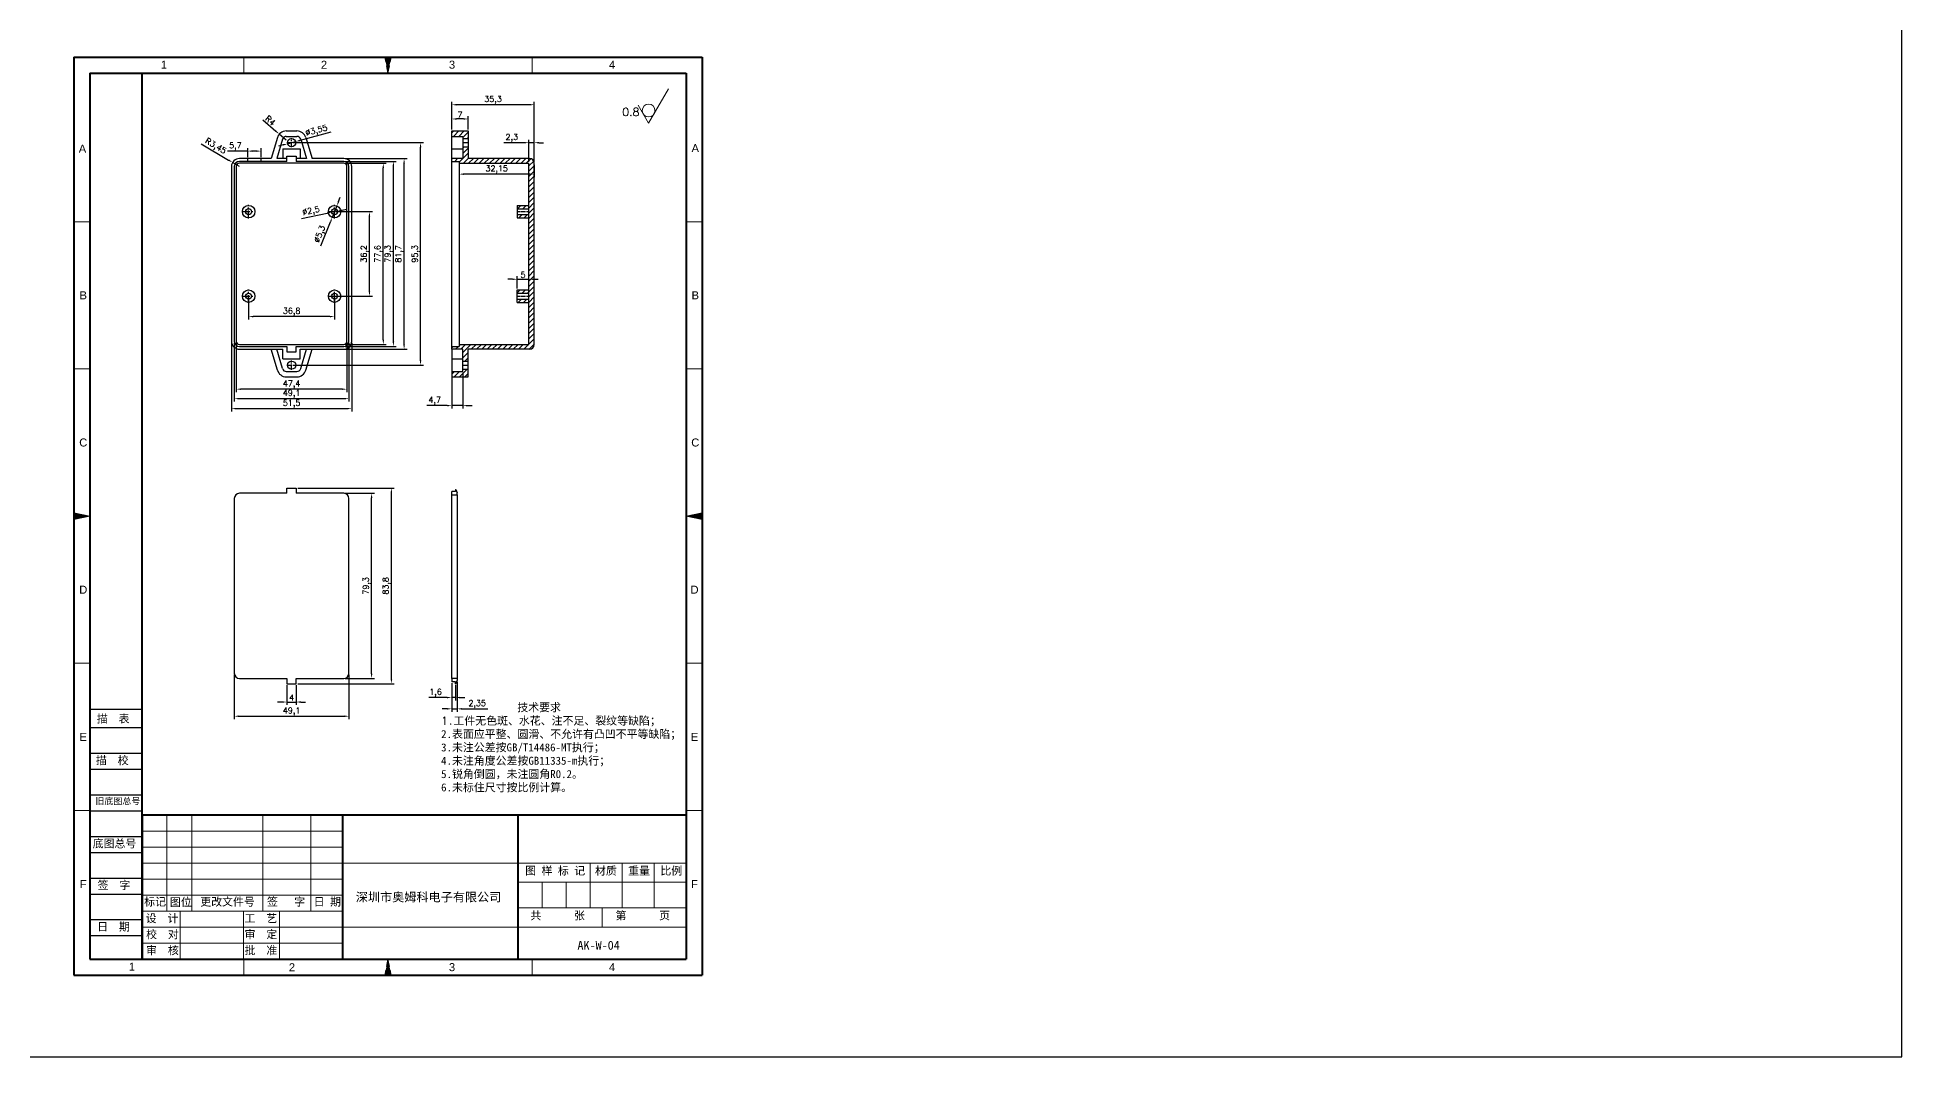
# Model space of a CAD drawing. Header units: millimetres. Extents: x 21459 to 24575, y -506 to 342.
# Drawn here: x 23777 to 24575, y -506 to -70 of the extents above; entities that cross this region are included whole.
import ezdxf
from ezdxf.enums import TextEntityAlignment as Align

# ---------------------------------------------------------------- set-up
doc = ezdxf.new("R2010")
doc.units = ezdxf.units.MM
for name, pattern in [('ACAD_ISO10W100', [18, 12, -3, 0, -3]), ('CENTER', [50.8, 31.75, -6.35, 6.35, -6.35]), ('HIDDEN2', [4.7625, 3.175, -1.5875])]:
    doc.linetypes.add(name, pattern=pattern)
for name, color, linetype, lineweight in [('dim', 82, 'Continuous', 9), ('图层1', 7, 'ACAD_ISO10W100', 15), ('图层2', 7, 'Continuous', 30), ('图层3', 7, 'Continuous', 15), ('图层4', 7, 'Continuous', 40), ('图层5', 7, 'HIDDEN2', 15), ('细实线', 3, 'Continuous', 18)]:
    doc.layers.add(name, color=color, linetype=linetype, lineweight=lineweight)
doc.layers.add('尺寸线', color=7, linetype='Continuous')
doc.styles.get("Standard").update_dxf_attribs({"font": 'txt', "bigfont": 'gbcbig.shx'})
doc.styles.add('样式 3', font='arial.ttf', dxfattribs={"height": 3.8})
doc.dimstyles.new('ISO-25', dxfattribs={"dimtxt": 2.5, "dimasz": 2.5, "dimexe": 1.25, "dimexo": 0.625, "dimtad": 1, "dimtxsty": 'Standard', "dimcen": 2.5, "dimadec": 0, "dimazin": 0, "dimtfac": 1, "dimtmove": 0, "dimatfit": 3, "dimfxl": 0, "dimarcsym": 0})

# ---------------------------------------------------------------- blocks, each defined once
blk = doc.blocks.new('*D1755')
at = {"layer": 'Defpoints', "color": 0, "transparency": 16777216}
for p in [(23904.11, -144.26), (23919.05, -144.26), (23904.11, -180.46)]:
    blk.add_point(p, dxfattribs=at)
at = {"layer": 'dim', "color": 0, "lineweight": -2, "transparency": 16777216}
for p, q in [((23904.74, -144.26), (23920.3, -144.26)), ((23919.05, -178.46), (23919.05, -146.26)), ((23904.74, -180.46), (23920.3, -180.46))]:
    blk.add_line(p, q, dxfattribs=at)
at = {"layer": 'dim', "color": 0, "transparency": 16777216}
for points in [[(23918.72, -146.26), (23919.38, -146.26), (23919.05, -144.26)], [(23918.72, -178.46), (23919.38, -178.46), (23919.05, -180.46)]]:
    blk.add_solid(points, dxfattribs=at)
at = {"layer": 'dim', "color": 0, "transparency": 16777216, "insert": (23916.97, -162.36), "char_height": 2.5, "attachment_point": 5, "rotation": 90}
blk.add_mtext('36,2', dxfattribs=at)
blk = doc.blocks.new('*D1756')
at = {"layer": 'Defpoints', "color": 0, "transparency": 16777216}
for p in [(23867.31, -180.46), (23904.11, -180.46), (23867.31, -189.21)]:
    blk.add_point(p, dxfattribs=at)
at = {"layer": 'dim', "color": 0, "lineweight": -2, "transparency": 16777216}
for p, q in [((23867.31, -181.09), (23867.31, -190.46)), ((23904.11, -181.09), (23904.11, -190.46)), ((23902.11, -189.21), (23869.31, -189.21))]:
    blk.add_line(p, q, dxfattribs=at)
at = {"layer": 'dim', "color": 0, "transparency": 16777216}
for points in [[(23869.31, -188.87), (23869.31, -189.54), (23867.31, -189.21)], [(23902.11, -188.87), (23902.11, -189.54), (23904.11, -189.21)]]:
    blk.add_solid(points, dxfattribs=at)
at = {"layer": 'dim', "color": 0, "transparency": 16777216, "insert": (23885.71, -187.12), "char_height": 2.5, "attachment_point": 5}
blk.add_mtext('36,8', dxfattribs=at)
blk = doc.blocks.new('*D1757')
at = {"layer": 'Defpoints', "color": 0, "transparency": 16777216}
for p in [(23987.32, -173.21), (23982.32, -177.81), (23987.32, -177.81)]:
    blk.add_point(p, dxfattribs=at)
at = {"layer": 'dim', "color": 0, "lineweight": -2, "transparency": 16777216}
for p, q in [((23980.32, -173.21), (23978.32, -173.21)), ((23982.32, -177.19), (23982.32, -171.96)), ((23982.32, -173.21), (23987.32, -173.21)), ((23987.32, -177.19), (23987.32, -171.96)), ((23989.32, -173.21), (23991.32, -173.21))]:
    blk.add_line(p, q, dxfattribs=at)
at = {"layer": 'dim', "color": 0, "transparency": 16777216}
for points in [[(23980.32, -172.88), (23980.32, -173.54), (23982.32, -173.21)], [(23989.32, -172.88), (23989.32, -173.54), (23987.32, -173.21)]]:
    blk.add_solid(points, dxfattribs=at)
at = {"layer": 'dim', "color": 0, "transparency": 16777216, "insert": (23984.82, -171.33), "char_height": 2.5, "attachment_point": 5}
blk.add_mtext('5', dxfattribs=at)
blk = doc.blocks.new('*D1758')
at = {"layer": 'Defpoints', "color": 0, "transparency": 16777216}
for p in [(23905.09, -141.8), (23903.13, -146.72)]:
    blk.add_point(p, dxfattribs=at)
at = {"layer": 'dim', "color": 0, "lineweight": -2, "transparency": 16777216}
for p, q in [((23905.09, -141.8), (23903.13, -146.72)), ((23905.83, -139.94), (23906.57, -138.08)), ((23898.26, -158.96), (23902.39, -148.58))]:
    blk.add_line(p, q, dxfattribs=at)
at = {"layer": 'dim', "color": 0, "transparency": 16777216}
for points in [[(23905.52, -139.82), (23906.14, -140.06), (23905.09, -141.8)], [(23902.08, -148.46), (23902.7, -148.7), (23903.13, -146.72)]]:
    blk.add_solid(points, dxfattribs=at)
at = {"layer": 'dim', "color": 0, "transparency": 16777216, "insert": (23898.02, -153.93), "char_height": 2.5, "attachment_point": 5, "rotation": 68.29919}
blk.add_mtext('∅5,3', dxfattribs=at)
blk = doc.blocks.new('*D1759')
at = {"layer": 'Defpoints', "color": 0, "transparency": 16777216}
for p in [(23902.89, -144.51), (23905.34, -144.01)]:
    blk.add_point(p, dxfattribs=at)
at = {"layer": 'dim', "color": 0, "lineweight": -2, "transparency": 16777216}
for p, q in [((23907.3, -143.61), (23909.26, -143.22)), ((23889.98, -147.13), (23900.93, -144.91)), ((23905.34, -144.01), (23902.89, -144.51))]:
    blk.add_line(p, q, dxfattribs=at)
at = {"layer": 'dim', "color": 0, "transparency": 16777216}
for points in [[(23907.23, -143.29), (23907.36, -143.94), (23905.34, -144.01)], [(23900.86, -144.58), (23900.99, -145.23), (23902.89, -144.51)]]:
    blk.add_solid(points, dxfattribs=at)
at = {"layer": 'dim', "color": 0, "transparency": 16777216, "insert": (23894.06, -144.17), "char_height": 2.5, "attachment_point": 5, "rotation": 11.47327}
blk.add_mtext('∅2,5', dxfattribs=at)
blk = doc.blocks.new('*D1760')
at = {"layer": 'Defpoints', "color": 0, "transparency": 16777216}
for p in [(23908.01, -123.56), (23924.97, -123.56), (23908.01, -201.16)]:
    blk.add_point(p, dxfattribs=at)
at = {"layer": 'dim', "color": 0, "lineweight": -2, "transparency": 16777216}
for p, q in [((23908.64, -123.56), (23926.22, -123.56)), ((23924.97, -199.16), (23924.97, -125.56)), ((23908.64, -201.16), (23926.22, -201.16))]:
    blk.add_line(p, q, dxfattribs=at)
at = {"layer": 'dim', "color": 0, "transparency": 16777216}
for points in [[(23924.64, -125.56), (23925.31, -125.56), (23924.97, -123.56)], [(23924.64, -199.16), (23925.31, -199.16), (23924.97, -201.16)]]:
    blk.add_solid(points, dxfattribs=at)
at = {"layer": 'dim', "color": 0, "transparency": 16777216, "insert": (23922.89, -162.36), "char_height": 2.5, "attachment_point": 5, "rotation": 90}
blk.add_mtext('77,6', dxfattribs=at)
blk = doc.blocks.new('*D1761')
at = {"layer": 'Defpoints', "color": 0, "transparency": 16777216}
for p in [(23908.01, -122.71), (23929.29, -122.71), (23908.01, -202.01)]:
    blk.add_point(p, dxfattribs=at)
at = {"layer": 'dim', "color": 0, "lineweight": -2, "transparency": 16777216}
for p, q in [((23908.64, -122.71), (23930.54, -122.71)), ((23929.29, -200.01), (23929.29, -124.71)), ((23908.64, -202.01), (23930.54, -202.01))]:
    blk.add_line(p, q, dxfattribs=at)
at = {"layer": 'dim', "color": 0, "transparency": 16777216}
for points in [[(23928.96, -124.71), (23929.63, -124.71), (23929.29, -122.71)], [(23928.96, -200.01), (23929.63, -200.01), (23929.29, -202.01)]]:
    blk.add_solid(points, dxfattribs=at)
at = {"layer": 'dim', "color": 0, "transparency": 16777216, "insert": (23927.21, -162.36), "char_height": 2.5, "attachment_point": 5, "rotation": 90}
blk.add_mtext('79,3', dxfattribs=at)
blk = doc.blocks.new('*D1762')
at = {"layer": 'Defpoints', "color": 0, "transparency": 16777216}
for p in [(23908.01, -121.51), (23933.88, -121.51), (23908.01, -203.21)]:
    blk.add_point(p, dxfattribs=at)
at = {"layer": 'dim', "color": 0, "lineweight": -2, "transparency": 16777216}
for p, q in [((23908.64, -121.51), (23935.13, -121.51)), ((23933.88, -201.21), (23933.88, -123.51)), ((23908.64, -203.21), (23935.13, -203.21))]:
    blk.add_line(p, q, dxfattribs=at)
at = {"layer": 'dim', "color": 0, "transparency": 16777216}
for points in [[(23933.55, -123.51), (23934.21, -123.51), (23933.88, -121.51)], [(23933.55, -201.21), (23934.21, -201.21), (23933.88, -203.21)]]:
    blk.add_solid(points, dxfattribs=at)
at = {"layer": 'dim', "color": 0, "transparency": 16777216, "insert": (23931.8, -162.36), "char_height": 2.5, "attachment_point": 5, "rotation": 90}
blk.add_mtext('81,7', dxfattribs=at)
blk = doc.blocks.new('*D1763')
at = {"layer": 'Defpoints', "color": 0, "transparency": 16777216}
for p in [(23862.01, -199.76), (23909.41, -199.76), (23862.01, -220.3)]:
    blk.add_point(p, dxfattribs=at)
at = {"layer": 'dim', "color": 0, "lineweight": -2, "transparency": 16777216}
for p, q in [((23862.01, -200.39), (23862.01, -221.55)), ((23909.41, -200.39), (23909.41, -221.55)), ((23907.41, -220.3), (23864.01, -220.3))]:
    blk.add_line(p, q, dxfattribs=at)
at = {"layer": 'dim', "color": 0, "transparency": 16777216}
for points in [[(23864.01, -219.97), (23864.01, -220.63), (23862.01, -220.3)], [(23907.41, -219.97), (23907.41, -220.63), (23909.41, -220.3)]]:
    blk.add_solid(points, dxfattribs=at)
at = {"layer": 'dim', "color": 0, "transparency": 16777216, "insert": (23885.71, -218.22), "char_height": 2.5, "attachment_point": 5}
blk.add_mtext('47,4', dxfattribs=at)
blk = doc.blocks.new('*D1764')
at = {"layer": 'Defpoints', "color": 0, "transparency": 16777216}
for p in [(23861.16, -199.76), (23910.26, -199.76), (23910.26, -224.36)]:
    blk.add_point(p, dxfattribs=at)
at = {"layer": 'dim', "color": 0, "lineweight": -2, "transparency": 16777216}
for p, q in [((23861.16, -200.39), (23861.16, -225.61)), ((23910.26, -200.39), (23910.26, -225.61)), ((23863.16, -224.36), (23908.26, -224.36))]:
    blk.add_line(p, q, dxfattribs=at)
at = {"layer": 'dim', "color": 0, "transparency": 16777216}
for points in [[(23863.16, -224.02), (23863.16, -224.69), (23861.16, -224.36)], [(23908.26, -224.02), (23908.26, -224.69), (23910.26, -224.36)]]:
    blk.add_solid(points, dxfattribs=at)
at = {"layer": 'dim', "color": 0, "transparency": 16777216, "insert": (23885.71, -222.27), "char_height": 2.5, "attachment_point": 5}
blk.add_mtext('49,1', dxfattribs=at)
blk = doc.blocks.new('*D1765')
at = {"layer": 'Defpoints', "color": 0, "transparency": 16777216}
for p in [(23859.96, -199.76), (23911.46, -199.76), (23911.46, -228.63)]:
    blk.add_point(p, dxfattribs=at)
at = {"layer": 'dim', "color": 0, "lineweight": -2, "transparency": 16777216}
for p, q in [((23859.96, -200.39), (23859.96, -229.88)), ((23911.46, -200.39), (23911.46, -229.88)), ((23861.96, -228.63), (23909.46, -228.63))]:
    blk.add_line(p, q, dxfattribs=at)
at = {"layer": 'dim', "color": 0, "transparency": 16777216}
for points in [[(23861.96, -228.3), (23861.96, -228.96), (23859.96, -228.63)], [(23909.46, -228.3), (23909.46, -228.96), (23911.46, -228.63)]]:
    blk.add_solid(points, dxfattribs=at)
at = {"layer": 'dim', "color": 0, "transparency": 16777216, "insert": (23885.71, -226.55), "char_height": 2.5, "attachment_point": 5}
blk.add_mtext('51,5', dxfattribs=at)
blk = doc.blocks.new('*D1766')
at = {"layer": 'Defpoints', "color": 0, "transparency": 16777216}
for p in [(23885.71, -114.71), (23940.92, -114.71), (23885.71, -210.01)]:
    blk.add_point(p, dxfattribs=at)
at = {"layer": 'dim', "color": 0, "lineweight": -2, "transparency": 16777216}
for p, q in [((23886.34, -114.71), (23942.17, -114.71)), ((23940.92, -208.01), (23940.92, -116.71)), ((23886.34, -210.01), (23942.17, -210.01))]:
    blk.add_line(p, q, dxfattribs=at)
at = {"layer": 'dim', "color": 0, "transparency": 16777216}
for points in [[(23940.59, -116.71), (23941.25, -116.71), (23940.92, -114.71)], [(23940.59, -208.01), (23941.25, -208.01), (23940.92, -210.01)]]:
    blk.add_solid(points, dxfattribs=at)
at = {"layer": 'dim', "color": 0, "transparency": 16777216, "insert": (23938.84, -162.36), "char_height": 2.5, "attachment_point": 5, "rotation": 90}
blk.add_mtext('95,3', dxfattribs=at)
blk = doc.blocks.new('*D1767')
at = {"layer": 'Defpoints', "color": 0, "transparency": 16777216}
for p in [(23880.43, -111.07), (23883.44, -113.71)]:
    blk.add_point(p, dxfattribs=at)
at = {"layer": 'dim', "color": 0, "lineweight": -2, "transparency": 16777216}
for p, q in [((23873.34, -104.87), (23878.92, -109.76)), ((23883.44, -113.71), (23880.43, -111.07))]:
    blk.add_line(p, q, dxfattribs=at)
at = {"layer": 'dim', "color": 0, "transparency": 16777216}
blk.add_solid([(23879.14, -109.51), (23878.7, -110.01), (23880.43, -111.07)], dxfattribs=at)
at = {"layer": 'dim', "color": 0, "transparency": 16777216, "insert": (23876.62, -105.24), "char_height": 2.5, "attachment_point": 5, "rotation": 318.78672}
blk.add_mtext('R4', dxfattribs=at)
blk = doc.blocks.new('*D1768')
at = {"layer": 'Defpoints', "color": 0, "transparency": 16777216}
for p in [(23884, -115.17), (23887.43, -114.25)]:
    blk.add_point(p, dxfattribs=at)
at = {"layer": 'dim', "color": 0, "lineweight": -2, "transparency": 16777216}
for p, q in [((23902.57, -110.24), (23889.36, -113.74)), ((23882.06, -115.68), (23880.13, -116.19)), ((23884, -115.17), (23887.43, -114.25))]:
    blk.add_line(p, q, dxfattribs=at)
at = {"layer": 'dim', "color": 0, "transparency": 16777216}
for points in [[(23881.98, -115.36), (23882.15, -116), (23884, -115.17)], [(23889.28, -113.42), (23889.45, -114.06), (23887.43, -114.25)]]:
    blk.add_solid(points, dxfattribs=at)
at = {"layer": 'dim', "color": 0, "transparency": 16777216, "insert": (23896.4, -109.72), "char_height": 2.5, "attachment_point": 5, "rotation": 14.86322}
blk.add_mtext('∅3,55', dxfattribs=at)
blk = doc.blocks.new('*D1769')
at = {"layer": 'Defpoints', "color": 0, "transparency": 16777216}
for p in [(23866.96, -118.33), (23866.96, -121.51), (23872.66, -121.51)]:
    blk.add_point(p, dxfattribs=at)
at = {"layer": 'dim', "color": 0, "lineweight": -2, "transparency": 16777216}
for p, q in [((23866.96, -118.33), (23858.3, -118.33)), ((23866.96, -120.89), (23866.96, -117.08)), ((23870.66, -118.33), (23868.96, -118.33)), ((23872.66, -120.89), (23872.66, -117.08))]:
    blk.add_line(p, q, dxfattribs=at)
at = {"layer": 'dim', "color": 0, "transparency": 16777216}
for points in [[(23868.96, -117.99), (23868.96, -118.66), (23866.96, -118.33)], [(23870.66, -117.99), (23870.66, -118.66), (23872.66, -118.33)]]:
    blk.add_solid(points, dxfattribs=at)
at = {"layer": 'dim', "color": 0, "transparency": 16777216, "insert": (23861.63, -116.24), "char_height": 2.5, "attachment_point": 5}
blk.add_mtext('5,7', dxfattribs=at)
blk = doc.blocks.new('*D1770')
at = {"layer": 'Defpoints', "color": 0, "transparency": 16777216}
for p in [(23860.45, -123.19), (23863.41, -124.96)]:
    blk.add_point(p, dxfattribs=at)
at = {"layer": 'dim', "color": 0, "lineweight": -2, "transparency": 16777216}
for p, q in [((23847.01, -115.14), (23858.74, -122.16)), ((23863.41, -124.96), (23860.45, -123.19))]:
    blk.add_line(p, q, dxfattribs=at)
at = {"layer": 'dim', "color": 0, "transparency": 16777216}
blk.add_solid([(23858.91, -121.87), (23858.57, -122.45), (23860.45, -123.19)], dxfattribs=at)
at = {"layer": 'dim', "color": 0, "transparency": 16777216, "insert": (23853.09, -116.35), "char_height": 2.5, "attachment_point": 5, "rotation": 329.07385}
blk.add_mtext('R3,45', dxfattribs=at)
blk = doc.blocks.new('*D1771')
at = {"layer": 'Defpoints', "color": 0, "transparency": 16777216}
for p in [(23954.32, -98.46), (23954.32, -109.71), (23989.62, -123.51)]:
    blk.add_point(p, dxfattribs=at)
at = {"layer": 'dim', "color": 0, "lineweight": -2, "transparency": 16777216}
for p, q in [((23954.32, -109.09), (23954.32, -97.21)), ((23987.62, -98.46), (23956.32, -98.46)), ((23989.62, -122.89), (23989.62, -97.21))]:
    blk.add_line(p, q, dxfattribs=at)
at = {"layer": 'dim', "color": 0, "transparency": 16777216}
for points in [[(23956.32, -98.13), (23956.32, -98.8), (23954.32, -98.46)], [(23987.62, -98.13), (23987.62, -98.8), (23989.62, -98.46)]]:
    blk.add_solid(points, dxfattribs=at)
at = {"layer": 'dim', "color": 0, "transparency": 16777216, "insert": (23971.97, -96.38), "char_height": 2.5, "attachment_point": 5}
blk.add_mtext('35,3', dxfattribs=at)
blk = doc.blocks.new('*D1772')
at = {"layer": 'Defpoints', "color": 0, "transparency": 16777216}
for p in [(23954.32, -104.57), (23954.32, -109.09), (23961.32, -109.71)]:
    blk.add_point(p, dxfattribs=at)
at = {"layer": 'dim', "color": 0, "lineweight": -2, "transparency": 16777216}
for p, q in [((23954.32, -108.46), (23954.32, -103.32)), ((23961.32, -109.09), (23961.32, -103.32)), ((23959.32, -104.57), (23956.32, -104.57))]:
    blk.add_line(p, q, dxfattribs=at)
at = {"layer": 'dim', "color": 0, "transparency": 16777216}
for points in [[(23956.32, -104.24), (23956.32, -104.9), (23954.32, -104.57)], [(23959.32, -104.24), (23959.32, -104.9), (23961.32, -104.57)]]:
    blk.add_solid(points, dxfattribs=at)
at = {"layer": 'dim', "color": 0, "transparency": 16777216, "insert": (23957.82, -102.7), "char_height": 2.5, "attachment_point": 5}
blk.add_mtext('7', dxfattribs=at)
blk = doc.blocks.new('*D1773')
at = {"layer": 'Defpoints', "color": 0, "transparency": 16777216}
for p in [(23987.32, -114.72), (23987.32, -123.51), (23989.62, -123.51)]:
    blk.add_point(p, dxfattribs=at)
at = {"layer": 'dim', "color": 0, "lineweight": -2, "transparency": 16777216}
for p, q in [((23985.32, -114.72), (23976.65, -114.72)), ((23987.32, -122.89), (23987.32, -113.47)), ((23989.62, -114.72), (23987.32, -114.72)), ((23989.62, -122.89), (23989.62, -113.47)), ((23991.62, -114.72), (23993.62, -114.72))]:
    blk.add_line(p, q, dxfattribs=at)
at = {"layer": 'dim', "color": 0, "transparency": 16777216}
for points in [[(23985.32, -114.39), (23985.32, -115.06), (23987.32, -114.72)], [(23991.62, -114.39), (23991.62, -115.06), (23989.62, -114.72)]]:
    blk.add_solid(points, dxfattribs=at)
at = {"layer": 'dim', "color": 0, "transparency": 16777216, "insert": (23979.98, -112.64), "char_height": 2.5, "attachment_point": 5}
blk.add_mtext('2,3', dxfattribs=at)
blk = doc.blocks.new('*D1774')
at = {"layer": 'Defpoints', "color": 0, "transparency": 16777216}
for p in [(23957.47, -122.71), (23989.62, -123.51), (23957.47, -128.19)]:
    blk.add_point(p, dxfattribs=at)
at = {"layer": 'dim', "color": 0, "lineweight": -2, "transparency": 16777216}
for p, q in [((23957.47, -123.34), (23957.47, -129.44)), ((23989.62, -124.14), (23989.62, -129.44)), ((23987.62, -128.19), (23959.47, -128.19))]:
    blk.add_line(p, q, dxfattribs=at)
at = {"layer": 'dim', "color": 0, "transparency": 16777216}
for points in [[(23959.47, -127.86), (23959.47, -128.53), (23957.47, -128.19)], [(23987.62, -127.86), (23987.62, -128.53), (23989.62, -128.19)]]:
    blk.add_solid(points, dxfattribs=at)
at = {"layer": 'dim', "color": 0, "transparency": 16777216, "insert": (23973.54, -126.11), "char_height": 2.5, "attachment_point": 5}
blk.add_mtext('32,15', dxfattribs=at)
blk = doc.blocks.new('*D1775')
at = {"layer": 'Defpoints', "color": 0, "transparency": 16777216}
for p in [(23908.01, -264.9), (23919.97, -264.9), (23908.01, -344.2)]:
    blk.add_point(p, dxfattribs=at)
at = {"layer": 'dim', "color": 0, "lineweight": -2, "transparency": 16777216}
for p, q in [((23908.64, -264.9), (23921.22, -264.9)), ((23919.97, -342.2), (23919.97, -266.9)), ((23908.64, -344.2), (23921.22, -344.2))]:
    blk.add_line(p, q, dxfattribs=at)
at = {"layer": 'dim', "color": 0, "transparency": 16777216}
for points in [[(23919.63, -266.9), (23920.3, -266.9), (23919.97, -264.9)], [(23919.63, -342.2), (23920.3, -342.2), (23919.97, -344.2)]]:
    blk.add_solid(points, dxfattribs=at)
at = {"layer": 'dim', "color": 0, "transparency": 16777216, "insert": (23917.88, -304.55), "char_height": 2.5, "attachment_point": 5, "rotation": 90}
blk.add_mtext('79,3', dxfattribs=at)
blk = doc.blocks.new('*D1776')
at = {"layer": 'Defpoints', "color": 0, "transparency": 16777216}
for p in [(23861.16, -341.95), (23910.26, -341.95), (23910.26, -360.38)]:
    blk.add_point(p, dxfattribs=at)
at = {"layer": 'dim', "color": 0, "lineweight": -2, "transparency": 16777216}
for p, q in [((23861.16, -342.57), (23861.16, -361.63)), ((23910.26, -342.57), (23910.26, -361.63)), ((23863.16, -360.38), (23908.26, -360.38))]:
    blk.add_line(p, q, dxfattribs=at)
at = {"layer": 'dim', "color": 0, "transparency": 16777216}
for points in [[(23863.16, -360.05), (23863.16, -360.71), (23861.16, -360.38)], [(23908.26, -360.05), (23908.26, -360.71), (23910.26, -360.38)]]:
    blk.add_solid(points, dxfattribs=at)
at = {"layer": 'dim', "color": 0, "transparency": 16777216, "insert": (23885.71, -358.3), "char_height": 2.5, "attachment_point": 5}
blk.add_mtext('49,1', dxfattribs=at)
blk = doc.blocks.new('*D1777')
at = {"layer": 'Defpoints', "color": 0, "transparency": 16777216}
for p in [(23883.71, -346.45), (23887.71, -346.45), (23887.71, -354.3)]:
    blk.add_point(p, dxfattribs=at)
at = {"layer": 'dim', "color": 0, "lineweight": -2, "transparency": 16777216}
for p, q in [((23883.71, -347.07), (23883.71, -355.55)), ((23887.71, -347.07), (23887.71, -355.55)), ((23881.71, -354.3), (23879.71, -354.3)), ((23883.71, -354.3), (23887.71, -354.3)), ((23889.71, -354.3), (23891.71, -354.3))]:
    blk.add_line(p, q, dxfattribs=at)
at = {"layer": 'dim', "color": 0, "transparency": 16777216}
for points in [[(23881.71, -353.97), (23881.71, -354.64), (23883.71, -354.3)], [(23889.71, -353.97), (23889.71, -354.64), (23887.71, -354.3)]]:
    blk.add_solid(points, dxfattribs=at)
at = {"layer": 'dim', "color": 0, "transparency": 16777216, "insert": (23885.71, -352.43), "char_height": 2.5, "attachment_point": 5}
blk.add_mtext('4', dxfattribs=at)
blk = doc.blocks.new('*D1778')
at = {"layer": 'Defpoints', "color": 0, "transparency": 16777216}
for p in [(23887.71, -262.65), (23928.44, -262.65), (23887.71, -346.45)]:
    blk.add_point(p, dxfattribs=at)
at = {"layer": 'dim', "color": 0, "lineweight": -2, "transparency": 16777216}
for p, q in [((23888.34, -262.65), (23929.69, -262.65)), ((23928.44, -344.45), (23928.44, -264.65)), ((23888.34, -346.45), (23929.69, -346.45))]:
    blk.add_line(p, q, dxfattribs=at)
at = {"layer": 'dim', "color": 0, "transparency": 16777216}
for points in [[(23928.11, -264.65), (23928.78, -264.65), (23928.44, -262.65)], [(23928.11, -344.45), (23928.78, -344.45), (23928.44, -346.45)]]:
    blk.add_solid(points, dxfattribs=at)
at = {"layer": 'dim', "color": 0, "transparency": 16777216, "insert": (23926.36, -304.55), "char_height": 2.5, "attachment_point": 5, "rotation": 90}
blk.add_mtext('83,8', dxfattribs=at)
blk = doc.blocks.new('*D1779')
at = {"layer": 'Defpoints', "color": 0, "transparency": 16777216}
for p in [(23954.25, -345.65), (23956.6, -345.05), (23956.6, -357.22)]:
    blk.add_point(p, dxfattribs=at)
at = {"layer": 'dim', "color": 0, "lineweight": -2, "transparency": 16777216}
for p, q in [((23954.25, -346.27), (23954.25, -358.47)), ((23956.6, -345.67), (23956.6, -358.47)), ((23952.25, -357.22), (23950.25, -357.22)), ((23954.25, -357.22), (23956.6, -357.22)), ((23958.6, -357.22), (23969.77, -357.22))]:
    blk.add_line(p, q, dxfattribs=at)
at = {"layer": 'dim', "color": 0, "transparency": 16777216}
for points in [[(23952.25, -356.89), (23952.25, -357.56), (23954.25, -357.22)], [(23958.6, -356.89), (23958.6, -357.56), (23956.6, -357.22)]]:
    blk.add_solid(points, dxfattribs=at)
at = {"layer": 'dim', "color": 0, "transparency": 16777216, "insert": (23965.19, -355.14), "char_height": 2.5, "attachment_point": 5}
blk.add_mtext('2,35', dxfattribs=at)
blk = doc.blocks.new('*D1780')
at = {"layer": 'Defpoints', "color": 0, "transparency": 16777216}
for p in [(23954.25, -345.65), (23955.85, -346.45), (23954.25, -352.39)]:
    blk.add_point(p, dxfattribs=at)
at = {"layer": 'dim', "color": 0, "lineweight": -2, "transparency": 16777216}
for p, q in [((23954.25, -346.27), (23954.25, -353.64)), ((23955.85, -347.07), (23955.85, -353.64)), ((23952.25, -352.39), (23944.42, -352.39)), ((23955.85, -352.39), (23954.25, -352.39)), ((23957.85, -352.39), (23959.85, -352.39))]:
    blk.add_line(p, q, dxfattribs=at)
at = {"layer": 'dim', "color": 0, "transparency": 16777216}
for points in [[(23952.25, -352.05), (23952.25, -352.72), (23954.25, -352.39)], [(23957.85, -352.05), (23957.85, -352.72), (23955.85, -352.39)]]:
    blk.add_solid(points, dxfattribs=at)
at = {"layer": 'dim', "color": 0, "transparency": 16777216, "insert": (23947.34, -350.3), "char_height": 2.5, "attachment_point": 5}
blk.add_mtext('1,6', dxfattribs=at)
blk = doc.blocks.new('*D1781')
at = {"layer": 'Defpoints', "color": 0, "transparency": 16777216}
for p in [(23954.32, -212.71), (23959.02, -212.71), (23954.32, -227.35)]:
    blk.add_point(p, dxfattribs=at)
at = {"layer": 'dim', "color": 0, "lineweight": -2, "transparency": 16777216}
for p, q in [((23954.32, -213.34), (23954.32, -228.6)), ((23959.02, -213.34), (23959.02, -228.6)), ((23952.32, -227.35), (23943.65, -227.35)), ((23959.02, -227.35), (23954.32, -227.35)), ((23961.02, -227.35), (23963.02, -227.35))]:
    blk.add_line(p, q, dxfattribs=at)
at = {"layer": 'dim', "color": 0, "transparency": 16777216}
for points in [[(23952.32, -227.01), (23952.32, -227.68), (23954.32, -227.35)], [(23961.02, -227.01), (23961.02, -227.68), (23959.02, -227.35)]]:
    blk.add_solid(points, dxfattribs=at)
at = {"layer": 'dim', "color": 0, "transparency": 16777216, "insert": (23946.98, -225.26), "char_height": 2.5, "attachment_point": 5}
blk.add_mtext('4,7', dxfattribs=at)

msp = doc.modelspace()

# ---------------------------------------------------------------- hatches: boundary and pattern name
h = msp.add_hatch()
h.set_pattern_fill('ANSI31', color=8, scale=0.5, style=0)
h.set_pattern_definition([(45, (-15.411, 103.5718), (-1.12253202, 1.12253202), [])])
h.paths.add_polyline_path([(23987.616, -121.51), (23961.316, -121.51), (23961.316, -116.485), (23959.016, -116.485), (23959.016, -121.51), (23954.316, -121.51), (23954.316, -122.71), (23957.466, -122.71), (23957.466, -123.56), (23987.316, -123.56), (23987.316, -201.16), (23957.466, -201.16), (23957.466, -202.01), (23954.316, -202.01), (23954.316, -203.21), (23959.016, -203.21), (23959.016, -208.235), (23961.316, -208.235), (23961.316, -203.21), (23987.616, -203.21, 0.4142136), (23989.616, -201.21), (23989.616, -123.51, 0.4142136)])
h.paths.add_polyline_path([(23961.316, -109.71), (23954.316, -109.71), (23954.316, -112.01), (23959.016, -112.01), (23959.016, -112.935), (23961.316, -112.935)])
h.paths.add_polyline_path([(23961.316, -211.785), (23959.016, -211.785), (23959.016, -212.71), (23954.316, -212.71), (23954.316, -215.01), (23961.316, -215.01)])
h.paths.add_polyline_path([(23987.316, -181.71), (23982.316, -181.71), (23982.316, -183.11), (23987.316, -183.11)], flags=17)
h.paths.add_polyline_path([(23987.316, -177.81), (23982.316, -177.81), (23982.316, -179.21), (23987.316, -179.21)], flags=17)
h.paths.add_polyline_path([(23987.316, -145.51), (23982.316, -145.51), (23982.316, -146.91), (23987.316, -146.91)], flags=17)
h.paths.add_polyline_path([(23987.316, -141.61), (23982.316, -141.61), (23982.316, -143.01), (23987.316, -143.01)], flags=17)
at = {"layer": '图层1'}
for points in [[(23799.247, -274.657), (23792.394, -273.247), (23792.394, -276.068)], [(24054.721, -274.657), (24061.574, -273.247), (24061.574, -276.068)]]:
    msp.add_hatch(color=0, dxfattribs=at).paths.add_polyline_path(points)
at = {"layer": '图层5'}
for points in [[(23926.984, -84.902), (23925.574, -78.05), (23928.394, -78.05)], [(23926.984, -464.412), (23925.574, -471.265), (23928.394, -471.265)]]:
    msp.add_hatch(color=0, dxfattribs=at).paths.add_polyline_path(points)

# ---------------------------------------------------------------- linework, layer by layer
for p, q in [((23883.436, -109.71), (23887.988, -109.71)), ((23954.316, -121.51), (23954.316, -109.71)), ((23954.316, -109.71), (23961.316, -109.71)), ((23961.316, -109.71), (23961.316, -121.51)), ((23879.605, -112.558), (23876.912, -121.51)), ((23881.808, -113.22), (23879.314, -121.51)), ((23882.012, -117.41), (23889.412, -117.41)), ((23882.012, -117.41), (23882.012, -121.51)), ((23883.436, -112.01), (23887.988, -112.01)), ((23889.412, -117.41), (23889.412, -121.51)), ((23889.616, -113.22), (23892.11, -121.51)), ((23891.819, -112.558), (23894.512, -121.51)), ((23954.316, -112.01), (23959.016, -112.01)), ((23954.316, -117.41), (23959.016, -117.41)), ((23959.016, -112.01), (23959.016, -121.51)), ((23959.016, -112.935), (23961.316, -112.935)), ((23959.016, -116.485), (23961.316, -116.485)), ((23859.962, -124.96), (23859.962, -199.76)), ((23861.162, -124.96), (23861.162, -199.76)), ((23862.012, -124.96), (23862.012, -199.76)), ((23876.912, -121.51), (23863.412, -121.51)), ((23883.712, -122.71), (23863.412, -122.71)), ((23908.012, -123.56), (23863.412, -123.56)), ((23866.962, -122.71), (23866.962, -121.51)), ((23872.662, -122.71), (23872.662, -121.51)), ((23883.712, -121.51), (23879.314, -121.51)), ((23892.11, -121.51), (23887.712, -121.51)), ((23908.012, -122.71), (23887.712, -122.71)), ((23908.012, -121.51), (23894.512, -121.51)), ((23909.412, -199.76), (23909.412, -124.96)), ((23910.262, -199.76), (23910.262, -124.96)), ((23911.462, -199.76), (23911.462, -124.96)), ((23954.316, -203.21), (23954.316, -121.51)), ((23959.016, -121.51), (23954.316, -121.51)), ((23954.316, -122.71), (23957.466, -122.71)), ((23957.466, -122.71), (23957.466, -202.01)), ((23957.466, -123.56), (23987.316, -123.56)), ((23987.616, -121.51), (23961.316, -121.51)), ((23987.316, -201.16), (23987.316, -123.56)), ((23989.616, -201.21), (23989.616, -123.51)), ((23982.316, -141.61), (23987.316, -141.61)), ((23982.316, -141.61), (23982.316, -146.91)), ((23982.316, -143.01), (23987.316, -143.01)), ((23982.316, -145.51), (23987.316, -145.51)), ((23982.316, -146.91), (23987.316, -146.91)), ((23982.316, -177.81), (23987.316, -177.81)), ((23982.316, -183.11), (23982.316, -177.81)), ((23982.316, -179.21), (23987.316, -179.21)), ((23982.316, -181.71), (23987.316, -181.71)), ((23982.316, -183.11), (23987.316, -183.11)), ((23863.412, -201.16), (23908.012, -201.16)), ((23863.412, -202.01), (23883.712, -202.01)), ((23863.412, -203.21), (23882.012, -203.21)), ((23876.912, -203.21), (23882.012, -203.21)), ((23879.605, -212.162), (23876.912, -203.21)), ((23881.808, -211.5), (23879.314, -203.21)), ((23882.012, -207.31), (23882.012, -203.21)), ((23882.012, -207.31), (23889.412, -207.31)), ((23887.712, -202.01), (23908.012, -202.01)), ((23889.412, -203.21), (23908.012, -203.21)), ((23889.412, -207.31), (23889.412, -203.21)), ((23889.412, -203.21), (23894.512, -203.21)), ((23889.616, -211.5), (23892.11, -203.21)), ((23891.819, -212.162), (23894.512, -203.21)), ((23954.316, -202.01), (23957.466, -202.01)), ((23954.316, -203.21), (23954.316, -215.01)), ((23959.016, -203.21), (23954.316, -203.21)), ((23954.316, -207.31), (23959.016, -207.31)), ((23957.466, -201.16), (23987.316, -201.16)), ((23959.016, -212.71), (23959.016, -203.21)), ((23987.616, -203.21), (23961.316, -203.21)), ((23961.316, -215.01), (23961.316, -203.21)), ((23883.436, -212.71), (23887.988, -212.71)), ((23883.436, -215.01), (23887.988, -215.01)), ((23954.316, -212.71), (23959.016, -212.71)), ((23954.316, -215.01), (23961.316, -215.01)), ((23959.016, -208.235), (23961.316, -208.235)), ((23959.016, -211.785), (23961.316, -211.785)), ((23955.853, -263.306), (23956.053, -263.306)), ((23955.853, -263.306), (23955.853, -264.106)), ((23956.053, -263.306), (23956.603, -264.706)), ((23861.162, -267.147), (23861.162, -341.947)), ((23883.712, -264.897), (23863.412, -264.897)), ((23908.012, -264.897), (23887.712, -264.897)), ((23910.262, -341.947), (23910.262, -267.147)), ((23954.253, -265.556), (23954.253, -264.106)), ((23955.853, -264.106), (23954.253, -264.106)), ((23954.253, -344.197), (23954.253, -265.556)), ((23954.253, -265.556), (23956.603, -265.556)), ((23956.603, -265.556), (23956.603, -264.706)), ((23956.603, -265.556), (23956.603, -344.197)), ((23863.412, -344.197), (23883.712, -344.197)), ((23887.712, -344.197), (23908.012, -344.197)), ((23956.603, -344.197), (23954.253, -344.197)), ((23954.253, -344.197), (23954.253, -345.647)), ((23955.853, -345.647), (23954.253, -345.647)), ((23955.853, -346.447), (23955.853, -345.647)), ((23955.853, -346.447), (23956.053, -346.447)), ((23956.053, -346.447), (23956.603, -345.047)), ((23956.603, -344.197), (23956.603, -345.047))]:
    msp.add_line(p, q)
at = {"color": 1, "linetype": 'CENTER', "ltscale": 0.071}
for p, q in [((23883.76, -114.71), (23887.665, -114.71)), ((23885.712, -116.663), (23885.712, -112.758)), ((23883.76, -210.01), (23887.665, -210.01)), ((23885.712, -211.963), (23885.712, -208.058))]:
    msp.add_line(p, q, dxfattribs=at)
at = {"color": 1, "linetype": 'CENTER', "ltscale": 0.0184}
for p, q in [((23959.016, -114.71), (23961.316, -114.71)), ((23959.016, -210.01), (23961.316, -210.01))]:
    msp.add_line(p, q, dxfattribs=at)
at = {"color": 1, "linetype": 'CENTER', "ltscale": 0.106}
for p, q in [((23867.312, -147.175), (23867.312, -141.345)), ((23904.112, -147.175), (23904.112, -141.345)), ((23864.397, -144.26), (23870.227, -144.26)), ((23901.197, -144.26), (23907.027, -144.26)), ((23864.397, -180.46), (23870.227, -180.46)), ((23867.312, -183.375), (23867.312, -177.545)), ((23901.197, -180.46), (23907.027, -180.46)), ((23904.112, -183.375), (23904.112, -177.545))]:
    msp.add_line(p, q, dxfattribs=at)
at = {"color": 1, "linetype": 'CENTER', "ltscale": 0.04}
for p, q in [((23982.316, -144.26), (23987.316, -144.26)), ((23982.316, -180.46), (23987.316, -180.46))]:
    msp.add_line(p, q, dxfattribs=at)
at = {"color": 1, "linetype": 'CENTER', "ltscale": 0.05}
for p, q in [((23902.737, -180.46), (23905.487, -180.46)), ((23904.112, -181.835), (23904.112, -179.085))]:
    msp.add_line(p, q, dxfattribs=at)
at = {"color": 1}
msp.add_lwpolyline([(21459.264, -506.226), (24575.138, -506.226), (24575.138, 341.883), (21459.264, 341.883)], close=True, dxfattribs=at)
for points in [[(23883.712, -122.71), (23883.712, -120.46), (23887.712, -120.46), (23887.712, -122.71)], [(23883.712, -202.01), (23883.712, -204.26), (23887.712, -204.26), (23887.712, -202.01)], [(23883.712, -264.897), (23883.712, -262.647), (23887.712, -262.647), (23887.712, -264.897)], [(23883.712, -344.197), (23883.712, -346.447), (23887.712, -346.447), (23887.712, -344.197)]]:
    msp.add_lwpolyline(points)
for centre, radius in [((23885.712, -114.71), 1.775), ((23867.312, -144.26), 2.65), ((23867.312, -144.26), 1.25), ((23904.112, -144.26), 2.65), ((23904.112, -144.26), 1.25), ((23867.312, -180.46), 2.65), ((23867.312, -180.46), 1.25), ((23904.112, -180.46), 2.65), ((23904.112, -180.46), 1.25), ((23885.712, -210.01), 1.775)]:
    msp.add_circle(centre, radius)
for centre, radius, start, end in [((23883.436, -113.71), 4, 90, 163.25622), ((23887.988, -113.71), 4, 16.74378, 90), ((23883.436, -113.71), 1.7, 90, 163.25622), ((23887.988, -113.71), 1.7, 16.74378, 90), ((23863.412, -124.96), 3.45, 90, 180), ((23863.412, -124.96), 2.25, 90, 180), ((23863.412, -124.96), 1.4, 90, 180), ((23908.012, -124.96), 3.45, 0, 90), ((23908.012, -124.96), 2.25, 0, 90), ((23908.012, -124.96), 1.4, 0, 90), ((23987.616, -123.51), 2, 0, 90), ((23863.412, -199.76), 3.45, 180, 270), ((23863.412, -199.76), 2.25, 180, 270), ((23863.412, -199.76), 1.4, 180, 270), ((23908.012, -199.76), 2.25, 270, 0), ((23908.012, -199.76), 3.45, 270, 0), ((23908.012, -199.76), 1.4, 270, 0), ((23987.616, -201.21), 2, 270, 0), ((23883.436, -211.01), 4, 196.74378, 270), ((23883.436, -211.01), 1.7, 196.74378, 270), ((23887.988, -211.01), 1.7, 270, 343.25622), ((23887.988, -211.01), 4, 270, 343.25622), ((23863.412, -267.147), 2.25, 90, 180), ((23908.012, -267.147), 2.25, 0, 90), ((23863.412, -341.947), 2.25, 180, 270), ((23908.012, -341.947), 2.25, 270, 0)]:
    msp.add_arc(centre, radius, start, end)
at = {"layer": '图层1', "color": 0}
for p, q in [((23865.308, -84.902), (23865.308, -78.05)), ((23988.659, -84.902), (23988.659, -78.05)), ((23799.247, -148.565), (23792.394, -148.565)), ((24061.574, -148.565), (24054.721, -148.565)), ((23799.247, -211.611), (23792.394, -211.611)), ((24061.574, -211.611), (24054.721, -211.611)), ((23799.247, -274.657), (23792.394, -273.247)), ((23799.247, -274.657), (23792.394, -276.068)), ((24054.721, -274.657), (24061.574, -273.247)), ((24054.721, -274.657), (24061.574, -276.068)), ((23799.247, -337.703), (23792.394, -337.703)), ((24061.574, -337.703), (24054.721, -337.703)), ((23799.247, -400.749), (23792.394, -400.749)), ((24061.574, -400.749), (24054.721, -400.749)), ((23843.03, -443.854), (23843.03, -437.001)), ((23843.03, -443.854), (23843.03, -437.001)), ((23993.045, -431.519), (23993.045, -442.483)), ((24003.325, -431.519), (24003.325, -442.483))]:
    msp.add_line(p, q, dxfattribs=at)
at = {"layer": '图层2', "color": 0}
for p, q in [((23821.74, -357.508), (23799.247, -357.508)), ((23821.74, -365.417), (23799.247, -365.417)), ((23821.74, -365.417), (23809.792, -365.417)), ((23821.74, -376.382), (23799.247, -376.382)), ((23821.74, -383.235), (23799.247, -383.235)), ((23821.74, -383.235), (23809.792, -383.235)), ((23821.74, -383.235), (23809.792, -383.235)), ((23821.74, -394.199), (23799.247, -394.199)), ((23821.74, -401.052), (23799.247, -401.052)), ((23821.74, -401.052), (23809.792, -401.052)), ((23821.74, -412.016), (23799.247, -412.016)), ((23821.74, -418.869), (23799.247, -418.869)), ((23821.74, -418.869), (23809.792, -418.869)), ((23821.74, -429.834), (23799.247, -429.834)), ((23821.74, -436.687), (23799.247, -436.687)), ((23821.74, -436.687), (23809.792, -436.687)), ((23821.74, -447.651), (23799.247, -447.651)), ((23821.74, -454.504), (23799.247, -454.504))]:
    msp.add_line(p, q, dxfattribs=at)
at = {"layer": '图层3', "color": 0}
for p, q in [((23832.28, -443.854), (23832.28, -402.737)), ((23843.03, -437.001), (23843.03, -402.737)), ((23873.337, -443.772), (23873.337, -402.737)), ((23893.895, -443.753), (23893.895, -402.737)), ((23907.601, -409.59), (23821.74, -409.59)), ((23907.601, -416.442), (23821.74, -416.442)), ((23907.601, -416.442), (23821.74, -416.442)), ((23907.601, -423.295), (23821.74, -423.295)), ((23907.601, -430.148), (23821.74, -430.148)), ((23890.957, -423.295), (24054.721, -423.295)), ((24013.604, -423.295), (24013.604, -442.483)), ((24027.309, -423.295), (24027.309, -442.483)), ((24041.015, -423.295), (24041.015, -442.483)), ((23907.601, -437.001), (23821.74, -437.001)), ((24054.721, -431.519), (23982.766, -431.519)), ((24013.604, -431.519), (24013.604, -442.483)), ((23907.601, -443.854), (23821.74, -443.854)), ((23837.927, -464.412), (23837.927, -443.854)), ((23865.082, -464.412), (23865.082, -443.772)), ((23880.538, -464.331), (23880.538, -443.772)), ((24054.721, -442.483), (23982.766, -442.483)), ((24018.743, -442.483), (24018.743, -450.707)), ((23821.74, -454.504), (23821.546, -454.504)), ((23907.601, -450.707), (23821.74, -450.707)), ((23907.601, -450.707), (23822.113, -450.707)), ((23890.957, -450.707), (24054.721, -450.707)), ((23907.601, -457.559), (23821.74, -457.559)), ((23865.308, -464.412), (23865.308, -471.265)), ((23988.659, -464.412), (23988.659, -471.265)), ((23988.659, -464.412), (23988.659, -471.265))]:
    msp.add_line(p, q, dxfattribs=at)
at = {"layer": '图层4', "color": 0}
for p, q in [((23821.74, -464.412), (23821.74, -84.902)), ((23821.74, -402.737), (23821.74, -464.412)), ((24054.721, -402.737), (23821.74, -402.737)), ((23951.609, -402.737), (23828.258, -402.737)), ((23907.601, -464.412), (23907.601, -402.737)), ((23982.766, -464.412), (23982.766, -402.737)), ((23821.74, -431.519), (23821.74, -464.412))]:
    msp.add_line(p, q, dxfattribs=at)
at = {"layer": '图层5', "color": 0}
for p, q in [((23926.984, -84.902), (23925.574, -78.05)), ((23926.984, -84.902), (23928.394, -78.05)), ((23907.601, -443.854), (23821.74, -443.854)), ((23926.984, -464.412), (23925.574, -471.265)), ((23926.984, -464.412), (23928.394, -471.265))]:
    msp.add_line(p, q, dxfattribs=at)
at = {"layer": '尺寸线', "color": 0, "lineweight": 40}
for p, q in [((23792.394, -78.05), (24061.574, -78.05)), ((23792.394, -78.05), (23792.394, -471.265)), ((24061.574, -78.05), (24061.574, -471.265)), ((23799.247, -84.902), (24054.721, -84.902)), ((23799.247, -84.902), (23799.247, -464.412)), ((24054.721, -84.902), (24054.721, -464.412)), ((23799.247, -464.412), (24054.721, -464.412)), ((23792.394, -471.265), (24061.574, -471.265))]:
    msp.add_line(p, q, dxfattribs=at)
at = {"layer": '细实线', "color": 0}
for p, q in [((24038.561, -106.422), (24047.127, -91.586)), ((24034.1, -98.695), (24038.561, -106.422))]:
    msp.add_line(p, q, dxfattribs=at)
msp.add_circle((24038.561, -100.94), 2.741, dxfattribs=at)

# ---------------------------------------------------------------- texts
at = {"layer": '图层1', "color": 0, "style": '样式 3'}
for s, p in [('B', (23796.495, -180.088)), ('B', (24058.554, -180.088)), ('C', (23796.495, -243.134)), ('C', (24058.554, -243.134)), ('D', (23796.495, -306.18)), ('D', (24058.233, -306.18)), ('E', (23796.495, -369.226)), ('E', (24058.233, -369.226)), ('F', (23796.495, -432.272)), ('F', (24058.233, -432.272))]:
    msp.add_text(s, height=3.426, dxfattribs=at).set_placement(p, align=Align.MIDDLE)
at = {"layer": '图层1', "color": 0, "attachment_point": 1}
for s, insert, char_height, width in [('{\\fSimSun|b0|i0|c134|p2;图 样 标 记}', (23985.709, -424.85), 3.42642, 42.50991), ('{\\fSimSun|b0|i0|c134|p2;材质 }', (24015.594, -424.865), 3.42642, 28.57673), ('{\\fSimSun|b0|i0|c134|p2;标记}', (23822.581, -438.138), 3.42642, 9.59397), ('{\\fSimSun|b0|i0|c134|p2;图位}', (23833.585, -438.276), 3.42642, 9.59397), ('{\\fSimSun|b0|i0|c134|p2;更改文件号}', (23846.594, -438.138), 3.42642, 28.57673), ('{\\fSimSun|b0|i0|c134|p2;深圳市奥姆科电子有限公司}', (23913.192, -435.921), 3.80713, 71.9369), ('{\\fSimSun|b0|i0|c134|p2;审  核}', (23823.388, -458.955), 3.42642, 27.78591), ('{\\fSimSun|b0|i0|c134|p2;批  准}', (23865.542, -458.955), 3.42642, 28.57673), ('{\\fSimSun|b0|i0|c134|p2;AK-W-04}', (24008.104, -456.596), 3.80713, 47.23323)]:
    msp.add_mtext(s, dxfattribs=dict(at, insert=insert, char_height=char_height, width=width))
at = {"layer": '图层2', "color": 0, "attachment_point": 1}
for s, insert, char_height, width in [('{\\fSimSun|b0|i0|c134|p2;描\\fSimSun|b0|i0|c0|p2;  \\fSimSun|b0|i0|c134|p2;表}', (23802.31, -359.741), 3.42638, 38.39488), ('{\\fSimSun|b0|i0|c134|p2;描\\fSimSun|b0|i0|c0|p2;  \\fSimSun|b0|i0|c134|p2;校}', (23801.919, -377.558), 3.42638, 38.39488), ('{\\fSimSun|b0|i0|c134|p2;旧底图总号}', (23801.726, -395.375), 2.74113, 38.39488), ('{\\fSimSun|b0|i0|c134|p2;底图总号}', (23800.538, -413.192), 3.42638, 38.39488), ('{\\fSimSun|b0|i0|c134|p2;签\\fSimSun|b0|i0|c0|p2;  \\fSimSun|b0|i0|c134|p2;字}', (23802.66, -431.009), 3.42638, 38.39488), ('{\\fSimSun|b0|i0|c134|p2;重量 }', (24029.821, -424.865), 3.42642, 28.57673), ('{\\fSimSun|b0|i0|c134|p2;比例 }', (24043.606, -424.865), 3.42642, 28.57673), ('{\\fSimSun|b0|i0|c134|p2;签   字}', (23875.166, -438.138), 3.42642, 28.57673), ('{\\fSimSun|b0|i0|c134|p2;日 期}', (23895.182, -438.138), 3.42642, 28.57673), ('{\\fSimSun|b0|i0|c134|p2;设  计}', (23823.255, -445.249), 3.42642, 26.56021), ('{\\fSimSun|b0|i0|c134|p2;工  艺}', (23865.542, -445.249), 3.42642, 28.57673), ('{\\fSimSun|b0|i0|c134|p2;共      张}', (23987.967, -444.038), 3.42642, 37.91013), ('{\\fSimSun|b0|i0|c134|p2;第      页}', (24024.401, -444.038), 3.42642, 35.18807), ('{\\fSimSun|b0|i0|c134|p2;日\\fSimSun|b0|i0|c0|p2;  \\fSimSun|b0|i0|c134|p2;期}', (23802.465, -448.827), 3.42638, 38.39488), ('{\\fSimSun|b0|i0|c134|p2;校  对}', (23823.42, -452.102), 3.42642, 24.84399), ('{\\fSimSun|b0|i0|c134|p2;审  定}', (23865.542, -452.102), 3.42642, 28.57673)]:
    msp.add_mtext(s, dxfattribs=dict(at, insert=insert, char_height=char_height, width=width))
at = {"layer": '图层3', "color": 0, "insert": (23949.722, -354.884), "char_height": 3.42642, "width": 162.28996, "attachment_point": 1}
msp.add_mtext('{\\fSimSun|b0|i0|c134|p54;              技术要求\\P}1{\\fSimSun|b0|i0|c134|p54;.工件无色斑、水花、注不足、裂纹等缺陷；\\P2.表面应平整、圆滑、不允许有凸凹不平等缺陷；\\P3.未注公差按GB/T14486-MT执行；\\P4.未注角度公差按GB11335-m执行；\\P5.锐角倒圆，未注圆角R0.2。}\\P{\\fSimSun|b0|i0|c134|p2;6.未标住尺寸按比例计算。}', dxfattribs=at)
at = {"layer": '图层5', "color": 0, "style": '样式 3'}
for s, p in [('1', (23831.044, -81.31)), ('2', (23899.573, -81.31)), ('3', (23954.395, -81.31)), ('4', (24022.924, -81.31)), ('A', (23796.162, -117.292)), ('A', (24058.554, -117.042)), ('1', (23817.339, -467.659)), ('2', (23885.867, -467.864)), ('3', (23954.395, -467.864)), ('4', (24022.924, -467.864))]:
    msp.add_text(s, height=3.426, dxfattribs=at).set_placement(p, align=Align.MIDDLE)
at = {"layer": '细实线', "color": 0, "insert": (24027.294, -99.843), "char_height": 3.4264, "width": 12.79235, "attachment_point": 1}
msp.add_mtext('0.8', dxfattribs=at)

# ---------------------------------------------------------------- dimensions: what is measured, and where the dimension line sits
at = {"layer": 'dim'}
for base, p1, p2, picture, middle in [((23954.316, -98.464), (23989.616, -123.51), (23954.316, -109.71), '*D1771', (23971.966, -96.381)), ((23954.316, -104.571), (23961.316, -109.71), (23954.316, -109.085), '*D1772', (23957.816, -102.696)), ((23987.316, -114.722), (23989.616, -123.51), (23987.316, -123.51), '*D1773', (23979.983, -112.639)), ((23866.962, -118.326), (23872.662, -121.51), (23866.962, -121.51), '*D1769', (23861.629, -116.243)), ((23957.466, -128.193), (23989.616, -123.51), (23957.466, -122.71), '*D1774', (23973.541, -126.109)), ((23987.316, -173.21), (23982.316, -177.81), (23987.316, -177.81), '*D1757', (23984.816, -171.335)), ((23867.312, -189.206), (23904.112, -180.46), (23867.312, -180.46), '*D1756', (23885.712, -187.122)), ((23911.462, -228.629), (23859.962, -199.76), (23911.462, -199.76), '*D1765', (23885.712, -226.546)), ((23910.262, -224.355), (23861.162, -199.76), (23910.262, -199.76), '*D1764', (23885.712, -222.272)), ((23862.012, -220.3), (23909.412, -199.76), (23862.012, -199.76), '*D1763', (23885.712, -218.217)), ((23954.316, -227.346), (23959.016, -212.71), (23954.316, -212.71), '*D1781', (23946.983, -225.263)), ((23910.262, -360.38), (23861.162, -341.947), (23910.262, -341.947), '*D1776', (23885.712, -358.296)), ((23887.712, -354.304), (23883.712, -346.447), (23887.712, -346.447), '*D1777', (23885.712, -352.429)), ((23954.253, -352.388), (23955.853, -346.447), (23954.253, -345.647), '*D1780', (23947.336, -350.305)), ((23956.603, -357.223), (23954.253, -345.647), (23956.603, -345.047), '*D1779', (23965.186, -355.139))]:
    dim = msp.add_linear_dim(base=base, p1=p1, p2=p2, dimstyle='ISO-25', override={"dimasz": 2}, dxfattribs=at)
    dim.commit()
    dim.dimension.update_dxf_attribs({"geometry": picture, "text_midpoint": middle})
for center, mpoint, picture, middle in [((23883.436, -113.71), (23880.427, -111.075), '*D1767', (23876.616, -105.244)), ((23863.412, -124.96), (23860.453, -123.187), '*D1770', (23853.088, -116.346))]:
    dim = msp.add_radius_dim(center=center, mpoint=mpoint, dimstyle='ISO-25', override={"dimasz": 2}, dxfattribs=at)
    dim.commit()
    dim.dimension.update_dxf_attribs({"geometry": picture, "text_midpoint": middle})
for p1, p2, picture, middle in [((23883.997, -115.165), (23887.428, -114.255), '*D1768', (23896.398, -109.719)), ((23905.337, -144.011), (23902.887, -144.509), '*D1759', (23894.061, -144.174)), ((23905.092, -141.798), (23903.132, -146.722), '*D1758', (23898.023, -153.927))]:
    dim = msp.add_diameter_dim_2p(p1=p1, p2=p2, dimstyle='ISO-25', override={"dimasz": 2}, dxfattribs=at)
    dim.commit()
    dim.dimension.update_dxf_attribs({"geometry": picture, "text_midpoint": middle})
for base, p1, p2, picture, middle in [((23940.921, -114.71), (23885.712, -210.01), (23885.712, -114.71), '*D1766', (23938.838, -162.36)), ((23933.881, -121.51), (23908.012, -203.21), (23908.012, -121.51), '*D1762', (23931.798, -162.36)), ((23929.292, -122.71), (23908.012, -202.01), (23908.012, -122.71), '*D1761', (23927.209, -162.36)), ((23924.974, -123.56), (23908.012, -201.16), (23908.012, -123.56), '*D1760', (23922.891, -162.36)), ((23919.049, -144.26), (23904.112, -180.46), (23904.112, -144.26), '*D1755', (23916.966, -162.36)), ((23928.444, -262.647), (23887.712, -346.447), (23887.712, -262.647), '*D1778', (23926.361, -304.547)), ((23919.965, -264.897), (23908.012, -344.197), (23908.012, -264.897), '*D1775', (23917.882, -304.547))]:
    dim = msp.add_linear_dim(base=base, p1=p1, p2=p2, angle=90, dimstyle='ISO-25', override={"dimasz": 2}, dxfattribs=at)
    dim.commit()
    dim.dimension.update_dxf_attribs({"geometry": picture, "text_midpoint": middle})

doc.saveas('drawing.dxf')
